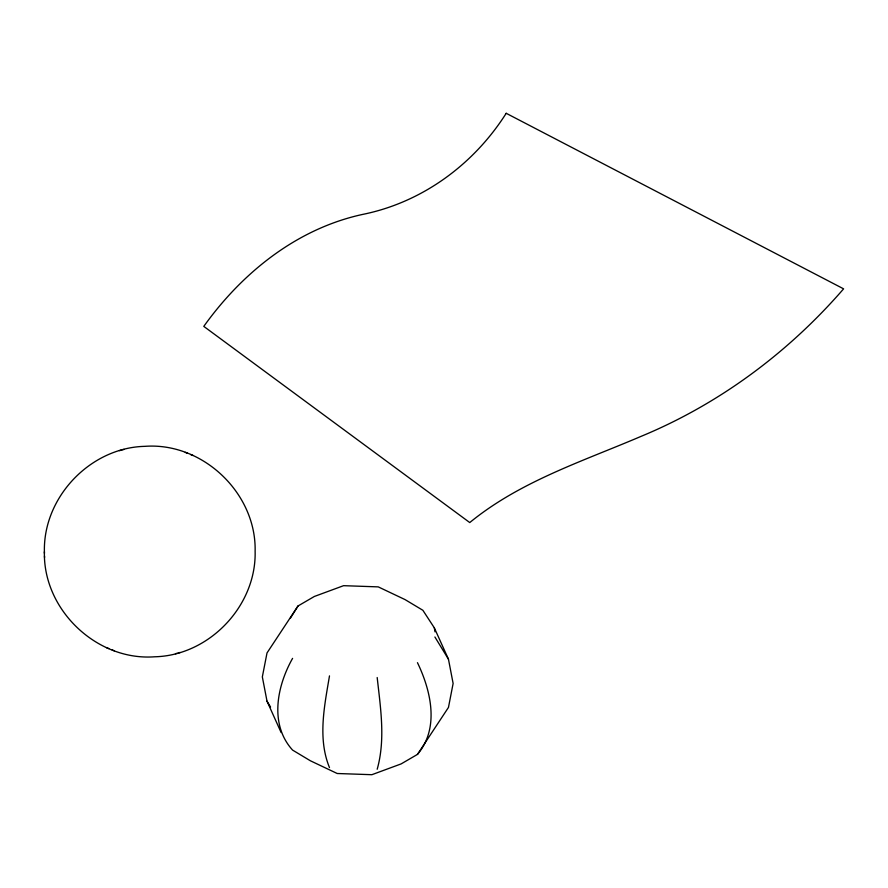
<?xml version="1.0" encoding="UTF-8"?>
<svg xmlns="http://www.w3.org/2000/svg" width="888" height="888" viewBox="0 0 888 888"><rect width="100%" height="100%" fill="white"/><g stroke="black" fill="none" stroke-linecap="round" stroke-linejoin="round"><path stroke-width="1.33" d="M44.4 551.848C43.024 497.291 90.265 447.596 144.855 446.342C202.775 442.013 256.477 493.317 255.122 551.282C256.499 605.838 209.257 655.544 154.667 656.787C96.748 661.116 43.046 609.812 44.4 551.848L44.444 553.346M329.492 675.879C324.475 705.849 317.504 738.428 329.492 767.609M377.189 769.252C385.625 739.382 380.497 707.803 377.189 677.522M292.585 658.363C276.967 686.013 269.186 724.364 292.585 750.094L310.4 760.783L337.218 773.504L371.872 774.702L401.121 763.913L417.46 754.4L448.462 707.436L453.124 683.483L448.462 659.207L434.321 627.827L422.877 610.289L405.061 599.6L378.244 586.879L343.589 585.68L314.341 596.47L298.013 605.982L267.011 652.946L262.337 676.9L267.011 701.176L281.141 732.556M290.321 618.281L298.013 605.982M417.46 754.4C439.693 728.271 431.024 690.797 417.46 662.67M119.436 450.682L121.279 450.172M122.389 449.861L124.065 449.406M178.244 652.958L180.086 652.458M175.458 653.723L177.134 653.268M185.259 452.369L187.335 453.213M190.643 454.534L193.029 455.5M106.493 647.63L108.88 648.595M112.188 649.927L114.263 650.76M434.909 636.996L448.462 659.207M267.011 701.176L270.574 707.026M434.321 627.827L435.009 631.823M44.522 556.066L44.567 557.564M506.204 113.298C473.726 164.502 422.3 202.375 362.582 214.43C296.936 228.693 242.302 272.572 203.785 326.384L469.752 522.555C519.88 481.474 582.328 461.483 641.047 436.374C719.102 404.084 788.355 352.591 843.6 288.844L506.204 113.298"/></g></svg>
